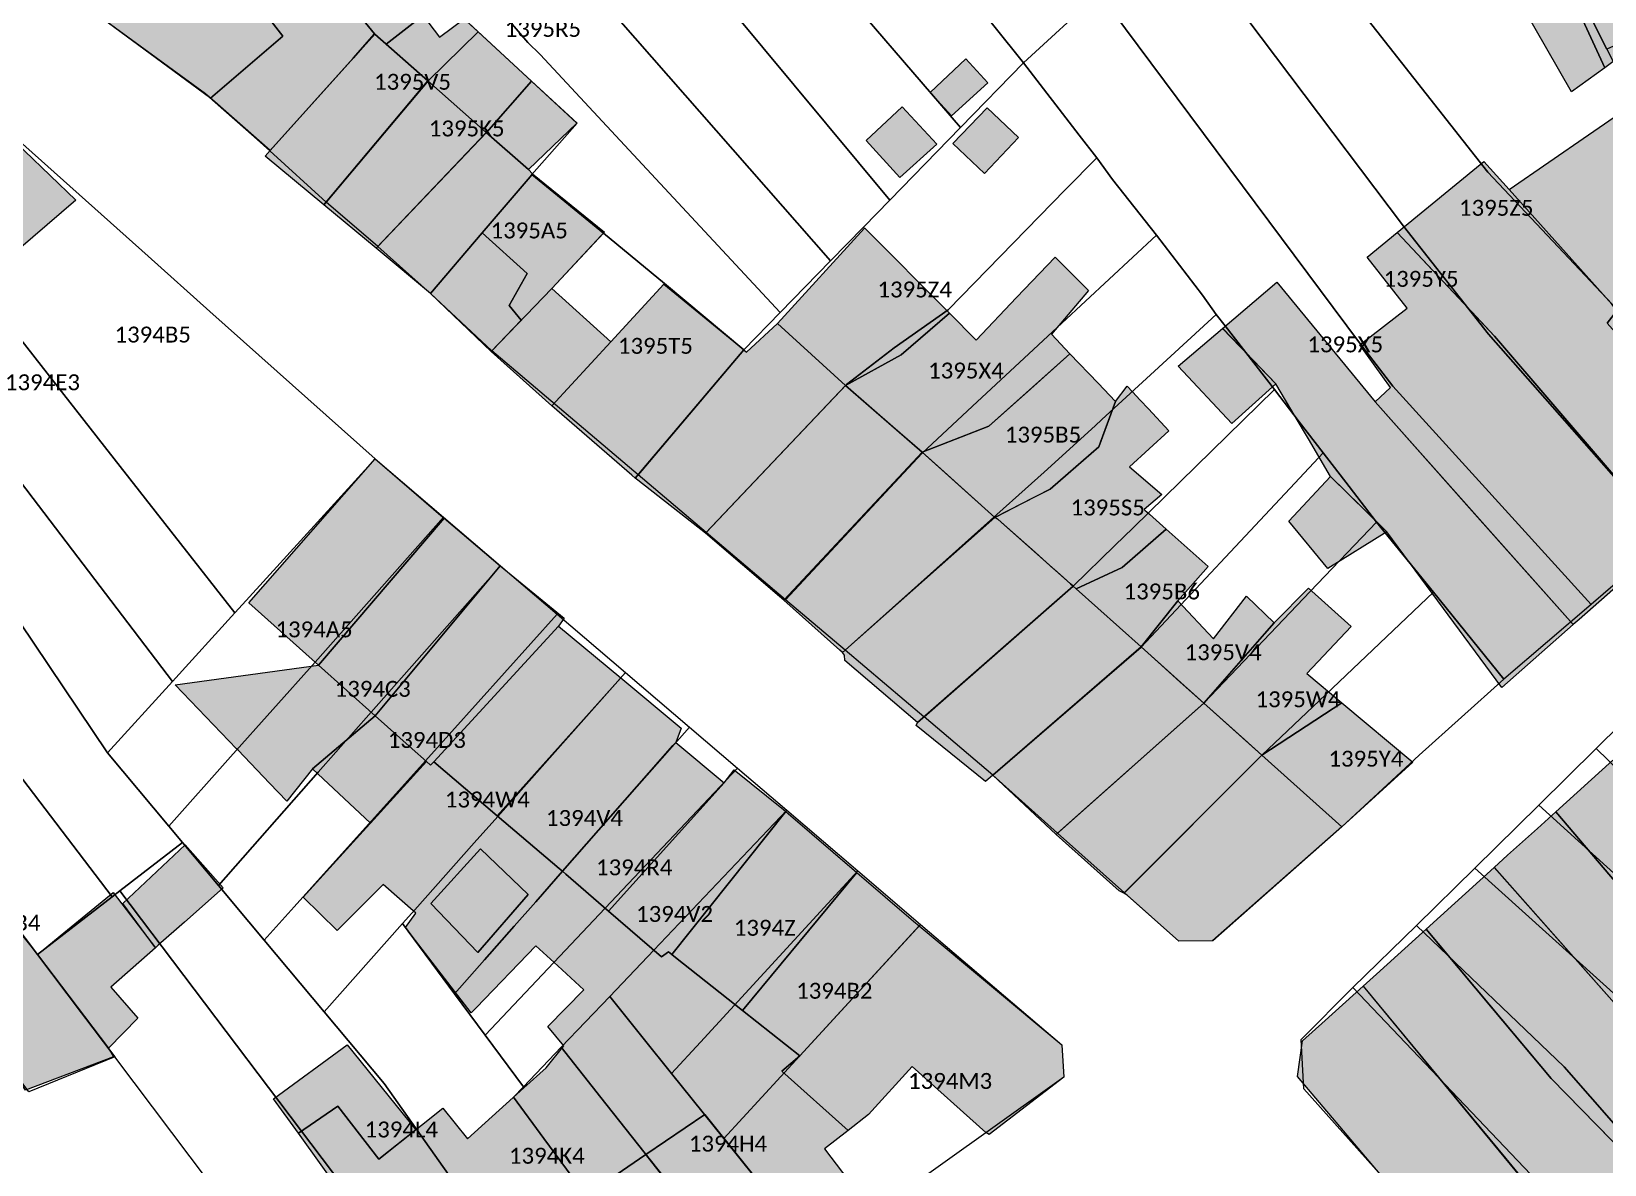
# Model space of a CAD drawing. Header units: metres. Extents: x 113120 to 240396, y 120329 to 242116.
# Drawn here: x 113510.6 to 113589.7, y 121780.3 to 121837.3 of the extents above; entities that cross this region are included whole.
import ezdxf

# ---------------------------------------------------------------- set-up
doc = ezdxf.new("R2010")
doc.units = ezdxf.units.M
doc.header["$LTSCALE"] = 3
for name, color, linetype, lineweight in [('Bpn_CaPa', 78, 'Continuous', 0), ('Bpn_ReBu', 4, 'Continuous', 0), ('Bpt_CaNu', 7, 'Continuous', 0), ('Hachure bâtiment', 11, 'Continuous', 0)]:
    doc.layers.add(name, color=color, linetype=linetype, lineweight=lineweight)
doc.styles.add('Legend', font='')
doc.styles.get('Legend').set_extended_font_data('Calibri')

msp = doc.modelspace()

# ---------------------------------------------------------------- hatches: boundary and pattern name
at = {"layer": 'Hachure bâtiment'}
h = msp.add_hatch(color=256, dxfattribs=at)
h.dxf.hatch_style = 1
h.paths.add_polyline_path([(113552.251, 121856.796), (113552.412, 121856.903), (113553.115, 121855.912), (113551.167, 121854.418), (113552.384, 121852.551), (113549.023, 121850.01), (113545.067, 121847.018), (113549.284, 121841.568), (113545.784, 121838.651), (113541.867, 121843.201), (113539.567, 121841.401), (113539.984, 121841.068), (113538.569, 121839.848), (113536.884, 121841.601), (113535.067, 121839.868), (113536.034, 121838.751), (113534.767, 121837.651), (113534.674, 121837.733), (113534.581, 121837.815), (113534.356, 121838.013), (113532.417, 121839.718), (113530.267, 121838.118), (113531.117, 121837.001), (113532.367, 121837.918), (113538.034, 121832.668), (113535.595, 121830.346), (113533.477, 121832.211), (113530.535, 121834.802), (113527.867, 121837.151), (113522.611, 121831.291), (113519.832, 121833.737), (113519.607, 121833.936), (113523.252, 121837.046), (113520.835, 121840.155), (113523.266, 121842.227), (113524.046, 121840.725), (113526.505, 121838.237), (113530.43, 121841.28), (113530.795, 121841.575), (113534.38, 121844.471), (113534.555, 121844.613), (113534.709, 121844.737), (113538.089, 121847.229), (113538.24, 121847.34), (113538.39, 121847.453), (113542.452, 121850.513), (113546.118, 121853.275), (113546.192, 121853.431), (113546.288, 121853.635), (113546.531, 121854.149), (113548.793, 121855.802), (113551.198, 121857.567), (113551.375, 121857.697), (113551.533, 121857.875)])
h = msp.add_hatch(color=256, dxfattribs=at)
h.dxf.hatch_style = 1
h.paths.add_polyline_path([(113523.266, 121842.227), (113520.835, 121840.155), (113523.252, 121837.046), (113519.607, 121833.936), (113519.542, 121833.993), (113519.478, 121834.049), (113519.353, 121834.141), (113513.599, 121838.35), (113513.835, 121840.992), (113520.487, 121845.726), (113520.624, 121845.831)])
h = msp.add_hatch(color=256, dxfattribs=at)
h.dxf.hatch_style = 1
h.paths.add_polyline_path([(113586.145, 121843.004), (113588.243, 121844.205), (113591.288, 121836.65), (113589.692, 121835.457), (113587.079, 121841.136)])
h = msp.add_hatch(color=256, dxfattribs=at)
h.dxf.hatch_style = 1
h.paths.add_polyline_path([(113587.079, 121841.136), (113589.692, 121835.457), (113588.019, 121834.246), (113584.958, 121839.604)])
h = msp.add_hatch(color=256, dxfattribs=at)
h.dxf.hatch_style = 1
h.paths.add_polyline_path([(113530.535, 121834.802), (113525.316, 121828.567), (113522.367, 121831.018), (113522.611, 121831.291), (113527.867, 121837.151)])
h = msp.add_hatch(color=256, dxfattribs=at)
h.dxf.hatch_style = 1
h.paths.add_polyline_path([(113558.684, 121834.701), (113556.867, 121833.034), (113555.784, 121834.218), (113557.584, 121835.901)])
h = msp.add_hatch(color=256, dxfattribs=at)
h.dxf.hatch_style = 1
h.paths.add_polyline_path([(113506.375, 121834.999), (113512.841, 121828.801), (113507.896, 121824.571), (113507.322, 121825.157), (113501.705, 121833.286), (113504.519, 121835.047)])
h = msp.add_hatch(color=256, dxfattribs=at)
h.dxf.hatch_style = 1
h.paths.add_polyline_path([(113533.477, 121832.211), (113527.937, 121826.387), (113525.316, 121828.567), (113530.535, 121834.802)])
h = msp.add_hatch(color=256, dxfattribs=at)
h.dxf.hatch_style = 1
h.paths.add_polyline_path([(113556.117, 121831.618), (113554.267, 121829.934), (113552.567, 121831.801), (113554.384, 121833.501)])
h = msp.add_hatch(color=256, dxfattribs=at)
h.dxf.hatch_style = 1
h.paths.add_polyline_path([(113560.234, 121831.951), (113558.517, 121830.151), (113556.934, 121831.651), (113558.65, 121833.451)])
h = msp.add_hatch(color=256, dxfattribs=at)
h.dxf.hatch_style = 1
h.paths.add_polyline_path([(113594.147, 121827.936), (113599.353, 121824.145), (113601.374, 121822.233), (113599.56, 121819.431), (113597.853, 121816.794), (113596.699, 121815.011), (113590.052, 121823.576), (113584.883, 121829.333), (113588.883, 121832.091), (113590.704, 121833.346), (113591.559, 121832.182), (113593.12, 121829.628)])
h = msp.add_hatch(color=256, dxfattribs=at)
h.dxf.hatch_style = 1
h.paths.add_polyline_path([(113535.595, 121830.346), (113535.795, 121830.125), (113535.674, 121829.984), (113533.269, 121827.166), (113530.667, 121824.118), (113527.937, 121826.387), (113533.477, 121832.211)])
h = msp.add_hatch(color=256, dxfattribs=at)
h.dxf.hatch_style = 1
h.paths.add_polyline_path([(113539.417, 121827.201), (113539.248, 121827.02), (113536.767, 121824.368), (113539.735, 121821.683), (113536.772, 121818.46), (113533.717, 121821.201), (113535.234, 121822.768), (113534.617, 121823.501), (113535.534, 121825.118), (113533.269, 121827.166), (113535.674, 121829.984), (113535.795, 121830.125)])
h = msp.add_hatch(color=256, dxfattribs=at)
h.dxf.hatch_style = 1
h.paths.add_polyline_path([(113583.62, 121830.74), (113584.883, 121829.333), (113590.052, 121823.576), (113596.699, 121815.011), (113592.954, 121811.721), (113584.145, 121821.974), (113579.254, 121827.172)])
h = msp.add_hatch(color=256, dxfattribs=at)
h.dxf.hatch_style = 1
h.paths.add_polyline_path([(113533.717, 121821.201), (113530.667, 121824.118), (113533.269, 121827.166), (113535.534, 121825.118), (113534.617, 121823.501), (113535.234, 121822.768)])
h = msp.add_hatch(color=256, dxfattribs=at)
h.dxf.hatch_style = 1
h.paths.add_polyline_path([(113556.751, 121823.125), (113554.324, 121821.031), (113551.529, 121819.48), (113548.118, 121822.601), (113552.483, 121827.394), (113552.493, 121827.406)])
h = msp.add_hatch(color=256, dxfattribs=at)
h.dxf.hatch_style = 1
h.paths.add_polyline_path([(113578.924, 121819.384), (113577.392, 121821.54), (113579.76, 121823.368), (113577.749, 121825.942), (113579.254, 121827.172), (113581.541, 121824.742), (113583.006, 121823.185), (113584.145, 121821.974), (113592.954, 121811.721), (113591.372, 121810.331), (113590.528, 121809.589), (113588.412, 121807.729), (113588.115, 121807.469), (113584.521, 121811.504), (113582.762, 121813.479), (113578.147, 121818.661)])
h = msp.add_hatch(color=256, dxfattribs=at)
h.dxf.hatch_style = 1
h.paths.add_polyline_path([(113558.094, 121821.774), (113560.131, 121823.904), (113562.077, 121825.939), (113563.737, 121824.256), (113561.879, 121822.065), (113562.813, 121821.082), (113560.675, 121819.178), (113558.731, 121817.447), (113557.582, 121816.997), (113555.381, 121816.136), (113553.918, 121817.406), (113552.86, 121818.325), (113551.529, 121819.48), (113554.324, 121821.031), (113556.751, 121823.125)])
h = msp.add_hatch(color=256, dxfattribs=at)
h.dxf.hatch_style = 1
h.paths.add_polyline_path([(113546.281, 121821.397), (113546.421, 121821.281), (113540.963, 121814.838), (113540.793, 121814.985), (113536.772, 121818.46), (113539.735, 121821.683), (113542.402, 121824.583)])
h = msp.add_hatch(color=256, dxfattribs=at)
h.dxf.hatch_style = 1
h.paths.add_polyline_path([(113574.801, 121816.805), (113574.136, 121817.929), (113573.165, 121819.57), (113570.481, 121822.36), (113573.212, 121824.678), (113578.147, 121818.661), (113588.115, 121807.469), (113584.517, 121804.308), (113581.297, 121808.666), (113578.737, 121812.131), (113577.431, 121813.422), (113575.916, 121814.92)])
h = msp.add_hatch(color=256, dxfattribs=at)
h.dxf.hatch_style = 1
h.paths.add_polyline_path([(113551.529, 121819.48), (113544.488, 121812.071), (113541.092, 121814.737), (113540.963, 121814.838), (113546.421, 121821.281), (113546.556, 121821.169), (113548.117, 121822.601)])
h = msp.add_hatch(color=256, dxfattribs=at)
h.dxf.hatch_style = 1
h.paths.add_polyline_path([(113570.523, 121822.317), (113573.165, 121819.57), (113570.945, 121817.572), (113568.248, 121820.463), (113570.481, 121822.36)])
h = msp.add_hatch(color=256, dxfattribs=at)
h.dxf.hatch_style = 1
h.paths.add_polyline_path([(113558.731, 121817.447), (113562.813, 121821.082), (113564.225, 121819.598), (113565.097, 121818.68), (113564.261, 121816.398), (113561.815, 121814.279), (113559.029, 121812.861), (113556.316, 121815.297), (113555.381, 121816.136)])
h = msp.add_hatch(color=256, dxfattribs=at)
h.dxf.hatch_style = 1
h.paths.add_polyline_path([(113555.381, 121816.136), (113548.427, 121808.702), (113548.215, 121808.884), (113544.488, 121812.071), (113551.529, 121819.48)])
h = msp.add_hatch(color=256, dxfattribs=at)
h.dxf.hatch_style = 1
h.paths.add_polyline_path([(113565.96, 121819.168), (113566.345, 121818.755), (113566.753, 121818.318), (113567.789, 121817.207), (113565.8, 121815.405), (113567.429, 121814.011), (113566.54, 121813.258), (113566.55, 121813.249), (113566.572, 121813.23), (113566.815, 121813.013), (113567.648, 121812.272), (113565.435, 121810.342), (113563.119, 121809.276), (113562.979, 121809.401), (113562.839, 121809.526), (113562.495, 121809.832), (113562.013, 121810.259), (113562.011, 121810.262), (113561.057, 121811.108), (113559.356, 121812.618), (113559.191, 121812.765), (113559.029, 121812.861), (113559.063, 121812.878), (113560.921, 121813.823), (113561.815, 121814.279), (113563.629, 121815.85), (113564.261, 121816.398), (113564.351, 121816.644), (113565.097, 121818.68), (113565.697, 121819.45)])
h = msp.add_hatch(color=256, dxfattribs=at)
h.dxf.hatch_style = 1
h.paths.add_polyline_path([(113531.196, 121812.96), (113531.351, 121812.827), (113525.048, 121805.426), (113521.534, 121808.568), (113527.884, 121815.801)])
h = msp.add_hatch(color=256, dxfattribs=at)
h.dxf.hatch_style = 1
h.paths.add_polyline_path([(113559.029, 121812.861), (113551.384, 121806.061), (113551.244, 121806.186), (113548.427, 121808.702), (113555.381, 121816.136)])
h = msp.add_hatch(color=256, dxfattribs=at)
h.dxf.hatch_style = 1
h.paths.add_polyline_path([(113575.916, 121814.92), (113578.737, 121812.131), (113575.773, 121810.295), (113573.815, 121812.674)], flags=17)
h = msp.add_hatch(color=256, dxfattribs=at)
h.dxf.hatch_style = 1
h.paths.add_polyline_path([(113531.482, 121812.716), (113534.179, 121810.426), (113527.894, 121802.881), (113525.048, 121805.426), (113531.351, 121812.827)])
h = msp.add_hatch(color=256, dxfattribs=at)
h.dxf.hatch_style = 1
h.paths.add_polyline_path([(113559.191, 121812.765), (113559.356, 121812.618), (113562.839, 121809.526), (113562.979, 121809.401), (113555.149, 121802.553), (113551.495, 121805.668), (113551.481, 121805.927), (113551.384, 121806.061), (113559.029, 121812.861)])
h = msp.add_hatch(color=256, dxfattribs=at)
h.dxf.hatch_style = 1
h.paths.add_polyline_path([(113569.757, 121810.393), (113568.233, 121808.669), (113566.391, 121806.345), (113563.119, 121809.276), (113565.435, 121810.342), (113567.648, 121812.272)])
h = msp.add_hatch(color=256, dxfattribs=at)
h.dxf.hatch_style = 1
h.paths.add_polyline_path([(113537.393, 121807.8), (113537.107, 121807.397), (113530.834, 121800.568), (113530.667, 121800.401), (113530.465, 121800.582), (113529.751, 121801.22), (113527.894, 121802.881), (113534.179, 121810.426)])
h = msp.add_hatch(color=256, dxfattribs=at)
h.dxf.hatch_style = 1
h.paths.add_polyline_path([(113563.119, 121809.276), (113566.391, 121806.345), (113558.93, 121799.909), (113558.562, 121799.578), (113555.081, 121802.394), (113555.149, 121802.553), (113562.979, 121809.401)])
h = msp.add_hatch(color=256, dxfattribs=at)
h.dxf.hatch_style = 1
h.paths.add_polyline_path([(113568.361, 121804.581), (113567.418, 121805.426), (113566.391, 121806.345), (113568.233, 121808.669), (113570.036, 121806.762), (113571.681, 121808.906), (113573.086, 121807.559), (113571.251, 121805.476), (113569.535, 121803.53)])
h = msp.add_hatch(color=256, dxfattribs=at)
h.dxf.hatch_style = 1
h.paths.add_polyline_path([(113574.798, 121809.307), (113576.949, 121807.383), (113574.717, 121805.017), (113574.713, 121805.013), (113576.482, 121803.538), (113572.457, 121800.914), (113571.584, 121801.696), (113569.535, 121803.53), (113572.482, 121806.874), (113573.086, 121807.559)])
h = msp.add_hatch(color=256, dxfattribs=at)
h.dxf.hatch_style = 1
h.paths.add_polyline_path([(113540.236, 121804.789), (113534.023, 121797.86), (113530.834, 121800.568), (113537.107, 121807.397)])
h = msp.add_hatch(color=256, dxfattribs=at)
h.dxf.hatch_style = 1
h.paths.add_polyline_path([(113569.535, 121803.53), (113562.112, 121796.921), (113558.93, 121799.909), (113566.391, 121806.345)])
h = msp.add_hatch(color=256, dxfattribs=at)
h.dxf.hatch_style = 1
h.paths.add_polyline_path([(113517.835, 121804.446), (113525.048, 121805.426), (113527.894, 121802.881), (113524.74, 121800.218), (113523.453, 121798.604), (113522.586, 121799.506), (113521.003, 121801.152), (113520.926, 121801.232)])
h = msp.add_hatch(color=256, dxfattribs=at)
h.dxf.hatch_style = 1
h.paths.add_polyline_path([(113543.27, 121802.26), (113543.002, 121801.549), (113542.857, 121801.386), (113537.303, 121795.072), (113537.134, 121795.218), (113534.023, 121797.86), (113540.236, 121804.789)])
h.paths.add_polyline_path([(113535.584, 121793.901), (113533.05, 121790.984), (113530.684, 121793.451), (113533.184, 121796.201)], flags=0)
h.paths.add_polyline_path([(113530.684, 121793.451), (113533.05, 121790.984), (113535.584, 121793.901), (113533.184, 121796.201)], flags=16)
h = msp.add_hatch(color=256, dxfattribs=at)
h.dxf.hatch_style = 1
h.paths.add_polyline_path([(113572.457, 121800.914), (113565.52, 121793.964), (113565.286, 121794.087), (113562.112, 121796.921), (113569.535, 121803.53)])
h = msp.add_hatch(color=256, dxfattribs=at)
h.dxf.hatch_style = 1
h.paths.add_polyline_path([(113576.482, 121803.537), (113580.05, 121800.561), (113576.479, 121797.312), (113572.457, 121800.914)])
h = msp.add_hatch(color=256, dxfattribs=at)
h.dxf.hatch_style = 1
h.paths.add_polyline_path([(113527.658, 121797.495), (113524.74, 121800.218), (113527.894, 121802.881), (113529.751, 121801.22), (113530.465, 121800.582)])
h = msp.add_hatch(color=256, dxfattribs=at)
h.dxf.hatch_style = 1
h.paths.add_polyline_path([(113545.434, 121799.523), (113539.614, 121793.075), (113537.474, 121794.925), (113537.303, 121795.072), (113542.857, 121801.386), (113543.002, 121801.549)])
h = msp.add_hatch(color=256, dxfattribs=at)
h.dxf.hatch_style = 1
h.paths.add_polyline_path([(113576.479, 121797.312), (113569.986, 121791.573), (113568.288, 121791.553), (113565.684, 121793.878), (113565.52, 121793.964), (113572.457, 121800.914)])
h = msp.add_hatch(color=256, dxfattribs=at)
h.dxf.hatch_style = 1
h.paths.add_polyline_path([(113535.584, 121793.901), (113533.05, 121790.984), (113530.684, 121793.451), (113533.184, 121796.201)], flags=0)
h.paths.add_polyline_path([(113530.684, 121793.451), (113533.05, 121790.984), (113535.584, 121793.901), (113533.184, 121796.201)], flags=16)
h.paths.add_polyline_path([(113530.667, 121800.401), (113530.834, 121800.568), (113534.023, 121797.86), (113537.134, 121795.218), (113537.303, 121795.072), (113537.474, 121794.925), (113539.614, 121793.075), (113542.284, 121790.768), (113542.634, 121791.018), (113542.806, 121790.882), (113542.983, 121790.742), (113546.348, 121788.082), (113549.234, 121785.801), (113548.334, 121785.018), (113551.666, 121782.05), (113550.467, 121781.118), (113552.867, 121777.967), (113550.071, 121775.852), (113544.453, 121782.845), (113541.502, 121780.835), (113538.504, 121778.794), (113537.831, 121779.761), (113534.063, 121777.074), (113533.91, 121776.965), (113533.776, 121776.867), (113530.412, 121774.247), (113530.272, 121774.149), (113530.086, 121774.021), (113526.11, 121771.282), (113521.567, 121777.001), (113523.567, 121778.368), (113525.817, 121775.568), (113527.617, 121776.901), (113524.034, 121781.918), (113526.017, 121783.268), (113528.067, 121780.601), (113531.284, 121783.168), (113532.534, 121781.618), (113535.365, 121784.186), (113536.484, 121785.201), (113537.367, 121786.301), (113536.567, 121787.268), (113538.384, 121789.118), (113537.066, 121790.317), (113535.967, 121791.318), (113532.963, 121788.205), (113532.717, 121787.951), (113529.417, 121792.251), (113529.934, 121792.968), (113528.284, 121794.401), (113525.984, 121792.101), (113524.267, 121793.768), (113530.465, 121800.582)])
h = msp.add_hatch(color=256, dxfattribs=at)
h.dxf.hatch_style = 1
h.paths.add_polyline_path([(113548.414, 121798.178), (113548.536, 121798.075), (113542.806, 121790.882), (113542.634, 121791.018), (113542.284, 121790.768), (113539.614, 121793.075), (113545.434, 121799.523), (113545.938, 121800.171)], flags=17)
h = msp.add_hatch(color=256, dxfattribs=at)
h.dxf.hatch_style = 1
h.paths.add_polyline_path([(113587.234, 121798.066), (113590.093, 121800.654), (113595.708, 121794.182), (113604.66, 121785.917), (113601.506, 121783.556), (113597.778, 121787.519), (113597.032, 121788.104), (113593.056, 121791.225)])
h = msp.add_hatch(color=256, dxfattribs=at)
h.dxf.hatch_style = 1
h.paths.add_polyline_path([(113548.65, 121797.977), (113552.093, 121795.018), (113546.348, 121788.082), (113542.983, 121790.742), (113542.806, 121790.882), (113548.536, 121798.075)], flags=17)
h = msp.add_hatch(color=256, dxfattribs=at)
h.dxf.hatch_style = 1
h.paths.add_polyline_path([(113586.309, 121797.228), (113587.234, 121798.066), (113593.056, 121791.225), (113597.778, 121787.519), (113596.465, 121786.149), (113599.716, 121782.603), (113597.767, 121780.735), (113596.281, 121781.542), (113594.252, 121783.84), (113590.432, 121788.167), (113584.142, 121795.266), (113584.814, 121795.874)])
h = msp.add_hatch(color=256, dxfattribs=at)
h.dxf.hatch_style = 1
h.paths.add_polyline_path([(113516.981, 121791.353), (113516.841, 121791.23), (113515.199, 121793.452), (113518.334, 121796.408), (113520.252, 121794.234), (113518.307, 121792.522)])
h = msp.add_hatch(color=256, dxfattribs=at)
h.dxf.hatch_style = 1
h.paths.add_polyline_path([(113593.9, 121777.607), (113586.999, 121784.66), (113584.059, 121788.179), (113580.723, 121792.17), (113584.142, 121795.266), (113584.148, 121795.259), (113590.432, 121788.167), (113596.281, 121781.542), (113597.767, 121780.735), (113597.317, 121780.371)])
h = msp.add_hatch(color=256, dxfattribs=at)
h.dxf.hatch_style = 1
h.paths.add_polyline_path([(113554.945, 121792.568), (113555.237, 121792.325), (113549.234, 121785.801), (113546.348, 121788.082), (113552.093, 121795.018)])
h = msp.add_hatch(color=256, dxfattribs=at)
h.dxf.hatch_style = 1
h.paths.add_polyline_path([(113514.595, 121789.252), (113515.956, 121787.683), (113514.481, 121786.182), (113513.133, 121787.966), (113510.922, 121790.892), (113512.236, 121791.971), (113514.722, 121794.014), (113516.841, 121791.23)])
h = msp.add_hatch(color=256, dxfattribs=at)
h.dxf.hatch_style = 1
h.paths.add_polyline_path([(113510.922, 121790.892), (113514.481, 121786.182), (113514.743, 121785.746), (113510.32, 121784.063), (113505.688, 121790.794), (113509.623, 121792.504)])
h = msp.add_hatch(color=256, dxfattribs=at)
h.dxf.hatch_style = 1
h.paths.add_polyline_path([(113562.405, 121786.346), (113562.498, 121784.728), (113558.744, 121781.841), (113558.586, 121781.936), (113554.884, 121785.268), (113552.693, 121782.849), (113551.666, 121782.05), (113548.334, 121785.018), (113549.234, 121785.801), (113555.237, 121792.325)])
h = msp.add_hatch(color=256, dxfattribs=at)
h.dxf.hatch_style = 1
h.paths.add_polyline_path([(113578.225, 121789.908), (113580.723, 121792.17), (113586.999, 121784.66), (113592.28, 121779.263), (113593.9, 121777.607), (113594.979, 121776.63), (113591.922, 121774.06), (113589.143, 121777.275), (113587.955, 121776.523), (113586.455, 121778.53), (113577.565, 121789.299), (113577.559, 121789.305)])
h = msp.add_hatch(color=256, dxfattribs=at)
h.dxf.hatch_style = 1
h.paths.add_polyline_path([(113575.648, 121787.574), (113577.559, 121789.305), (113584.72, 121780.632), (113586.455, 121778.53), (113587.955, 121776.523), (113585.677, 121775.08), (113582.395, 121779.169), (113580.168, 121777.768), (113574.25, 121784.76), (113574.509, 121786.543)])
h = msp.add_hatch(color=256, dxfattribs=at)
h.dxf.hatch_style = 1
h.paths.add_polyline_path([(113522.772, 121783.633), (113526.478, 121786.35), (113529.926, 121782.084), (113528.067, 121780.601), (113526.017, 121783.268), (113524.034, 121781.918)], flags=17)
h = msp.add_hatch(color=256, dxfattribs=at)
h.dxf.hatch_style = 1
h.paths.add_polyline_path([(113550.071, 121775.852), (113550.272, 121775.602), (113550.281, 121775.447), (113547.525, 121773.615), (113547.284, 121773.454), (113541.502, 121780.835), (113544.453, 121782.845)], flags=17)
h = msp.add_hatch(color=256, dxfattribs=at)
h.dxf.hatch_style = 1
h.paths.add_polyline_path([(113547.284, 121773.454), (113544.093, 121771.537), (113544.115, 121771.152), (113538.504, 121778.794), (113541.502, 121780.835)])

# ---------------------------------------------------------------- linework, layer by layer
at = {"layer": 'Bpn_CaPa'}
for points in [[(113603.754, 121831.378), (113601.95, 121828.275), (113595.797, 121833.433), (113591.135, 121837), (113589.805, 121836.387), (113586.285, 121843.4), (113579.218, 121858.283), (113578.351, 121860.183), (113582.758, 121864.529), (113585.485, 121867.217), (113588.385, 121869.017), (113593.309, 121862.034), (113598.239, 121854.531), (113599.27, 121852.951), (113600.109, 121851.667), (113596.711, 121845.338), (113600.375, 121839.496), (113600.167, 121839.167), (113598.985, 121837.317), (113599.968, 121835.067), (113603.754, 121831.378)], [(113560.485, 121835.7), (113549.018, 121850.017), (113547.854, 121851.467), (113546.192, 121853.43), (113540.268, 121860.815), (113545.639, 121864.974), (113552.293, 121856.817), (113553.068, 121855.867), (113565.735, 121840.5), (113564.283, 121839.211), (113560.485, 121835.7)], [(113540.268, 121860.815), (113546.192, 121853.43), (113547.854, 121851.467), (113549.018, 121850.017), (113560.485, 121835.7), (113557.314, 121832.449), (113547.733, 121843.598), (113544.059, 121848.409), (113542.453, 121850.512), (113536.84, 121858.014), (113540.268, 121860.815)], [(113532.753, 121854.674), (113536.84, 121858.014), (113542.453, 121850.512), (113544.059, 121848.409), (113547.733, 121843.598), (113557.314, 121832.449), (113553.761, 121828.806), (113541, 121844.172), (113540.426, 121844.864), (113538.24, 121847.339), (113532.753, 121854.674)], [(113568.798, 121849.657), (113572.535, 121852.75), (113579.218, 121858.283), (113586.285, 121843.4), (113589.805, 121836.387), (113591.656, 121832.695), (113593.128, 121829.768), (113593.998, 121828.037), (113599.148, 121824.248), (113601.063, 121822.341), (113596.585, 121815), (113589.814, 121822.616), (113590.335, 121823.288), (113583.82, 121830.204), (113571.608, 121845.739), (113568.798, 121849.657)], [(113550.778, 121825.748), (113536.885, 121841.6), (113528.904, 121851.89), (113532.753, 121854.674), (113538.24, 121847.339), (113540.426, 121844.864), (113541, 121844.172), (113553.761, 121828.806), (113552.439, 121827.45), (113550.778, 121825.748)], [(113548.254, 121823.159), (113536.183, 121836.116), (113535.571, 121836.724), (113534.768, 121837.65), (113532.418, 121839.717), (113530.664, 121841.468), (113525.128, 121849.159), (113528.904, 121851.89), (113536.885, 121841.6), (113550.778, 121825.748), (113548.254, 121823.159)], [(113533.065, 121837.266), (113531.314, 121838.896), (113528.436, 121836.65), (113527.861, 121837.156), (113526.945, 121838.264), (113525.914, 121839.473), (113520.546, 121845.845), (113525.128, 121849.159), (113530.664, 121841.468), (113532.418, 121839.717), (113534.768, 121837.65), (113535.571, 121836.724), (113536.183, 121836.116), (113548.254, 121823.159), (113546.422, 121821.28), (113542.435, 121824.617), (113539.366, 121827.141), (113535.772, 121830.097), (113538.035, 121832.667), (113535.743, 121834.79), (113533.065, 121837.266)], [(113522.601, 121831.277), (113521.799, 121831.989), (113520.284, 121833.333), (113519.567, 121833.97), (113513.6, 121838.349), (113513.836, 121840.991), (113520.546, 121845.845), (113525.914, 121839.473), (113526.945, 121838.264), (113527.861, 121837.156), (113526.778, 121835.934), (113522.601, 121831.277)], [(113568.578, 121843.071), (113571.608, 121845.739), (113583.82, 121830.204), (113590.335, 121823.288), (113589.814, 121822.616), (113596.585, 121815), (113592.876, 121811.808), (113583.86, 121822.073), (113579.585, 121827.5), (113568.151, 121842.65), (113568.578, 121843.071)], [(113568.151, 121842.65), (113579.585, 121827.5), (113583.86, 121822.073), (113592.876, 121811.808), (113589.011, 121808.486), (113579.035, 121819.45), (113577.364, 121821.638), (113564.283, 121839.211), (113565.735, 121840.5), (113568.151, 121842.65)], [(113533.065, 121837.266), (113530.545, 121834.793), (113525.425, 121828.697), (113522.601, 121831.277), (113526.778, 121835.934), (113527.861, 121837.156), (113528.436, 121836.65), (113531.314, 121838.896), (113533.065, 121837.266)], [(113578.226, 121812.623), (113576.852, 121814.406), (113575.542, 121816.107), (113574.341, 121817.665), (113573.093, 121819.285), (113570.621, 121822.495), (113570.156, 121823.06), (113569.473, 121824.033), (113567.157, 121827.039), (113564.948, 121829.835), (113564.161, 121830.939), (113563.272, 121832.075), (113560.485, 121835.7), (113564.283, 121839.211), (113577.364, 121821.638), (113579.035, 121819.45), (113589.011, 121808.486), (113584.628, 121804.726), (113581.079, 121809.093), (113578.226, 121812.623)], [(113528.017, 121826.47), (113525.425, 121828.697), (113530.545, 121834.793), (113533.065, 121837.266), (113535.743, 121834.79), (113533.478, 121832.21), (113528.017, 121826.47)], [(113557.314, 121832.449), (113560.485, 121835.7), (113563.272, 121832.075), (113564.161, 121830.939), (113562.591, 121829.337), (113556.685, 121823.283), (113553.985, 121821.374), (113551.575, 121819.53), (113544.525, 121812.108), (113541.105, 121815.004), (113546.422, 121821.28), (113548.254, 121823.159), (113550.778, 121825.748), (113552.439, 121827.45), (113553.761, 121828.806), (113557.314, 121832.449)], [(113527.885, 121815.8), (113521.404, 121808.684), (113520.843, 121808.069), (113518.111, 121811.551), (113514.292, 121816.419), (113507.897, 121824.57), (113501.691, 121833.306), (113504.52, 121835.046), (113506.376, 121834.998), (113516.477, 121825.982), (113519.586, 121823.208), (113527.885, 121815.8)], [(113528.017, 121826.47), (113533.478, 121832.21), (113535.743, 121834.79), (113538.035, 121832.667), (113535.772, 121830.097), (113539.366, 121827.141), (113536.768, 121824.367), (113533.75, 121821.234), (113530.668, 121824.117), (113528.017, 121826.47)], [(113497.719, 121830.862), (113501.691, 121833.306), (113507.897, 121824.57), (113514.292, 121816.419), (113518.111, 121811.551), (113520.843, 121808.069), (113517.701, 121804.619), (113510.705, 121813.807), (113503.893, 121822.753), (113497.719, 121830.862)], [(113497.719, 121830.862), (113503.893, 121822.753), (113510.705, 121813.807), (113517.701, 121804.619), (113514.435, 121801.033), (113508.518, 121809.8), (113504.948, 121814.294), (113502.397, 121817.542), (113502.074, 121817.913), (113500.12, 121820.374), (113493.737, 121828.412), (113497.719, 121830.862)], [(113548.522, 121808.723), (113544.525, 121812.108), (113551.575, 121819.53), (113553.985, 121821.374), (113556.685, 121823.283), (113562.591, 121829.337), (113564.161, 121830.939), (113564.948, 121829.835), (113567.157, 121827.039), (113562.408, 121822.629), (113557.914, 121818.455), (113555.383, 121816.095), (113548.522, 121808.723)], [(113517.526, 121797.334), (113518.2, 121796.527), (113515.048, 121794.086), (113514.664, 121793.788), (113507.055, 121803.753), (113501.258, 121811.345), (113498.495, 121814.964), (113496.3, 121817.839), (113489.988, 121826.105), (113493.737, 121828.412), (113500.12, 121820.374), (113502.074, 121817.913), (113502.397, 121817.542), (113504.948, 121814.294), (113508.518, 121809.8), (113514.435, 121801.033), (113517.526, 121797.334)], [(113533.75, 121821.234), (113536.768, 121824.367), (113539.366, 121827.141), (113542.435, 121824.617), (113546.422, 121821.28), (113541.105, 121815.004), (113533.75, 121821.234)], [(113551.522, 121806.182), (113548.522, 121808.723), (113555.383, 121816.095), (113557.914, 121818.455), (113562.408, 121822.629), (113567.157, 121827.039), (113569.473, 121824.033), (113570.156, 121823.06), (113568.898, 121821.903), (113564.421, 121817.782), (113564.077, 121817.465), (113561.519, 121815.134), (113551.522, 121806.182)], [(113489.988, 121826.105), (113496.3, 121817.839), (113498.495, 121814.964), (113501.258, 121811.345), (113507.055, 121803.753), (113514.664, 121793.788), (113510.92, 121790.889), (113509.683, 121792.529), (113503.306, 121800.981), (113498.284, 121807.639), (113492.518, 121815.282), (113486.14, 121823.737), (113489.988, 121826.105)], [(113551.522, 121806.182), (113561.519, 121815.134), (113564.077, 121817.465), (113564.421, 121817.782), (113568.898, 121821.903), (113570.156, 121823.06), (113570.621, 121822.495), (113573.093, 121819.285), (113565.984, 121812.335), (113565.07, 121811.442), (113562.98, 121809.4), (113555.477, 121802.839), (113555.474, 121802.836), (113551.522, 121806.182)], [(113555.477, 121802.839), (113562.98, 121809.4), (113565.07, 121811.442), (113565.984, 121812.335), (113573.093, 121819.285), (113574.341, 121817.665), (113575.542, 121816.107), (113574.111, 121814.584), (113566.392, 121806.344), (113558.931, 121799.908), (113555.477, 121802.839)], [(113517.526, 121797.334), (113514.435, 121801.033), (113517.701, 121804.619), (113520.843, 121808.069), (113521.404, 121808.684), (113527.885, 121815.8), (113531.318, 121812.87), (113524.879, 121805.577), (113520.618, 121800.817), (113517.526, 121797.334)], [(113578.226, 121812.623), (113574.893, 121809.13), (113569.543, 121803.522), (113562.195, 121796.993), (113558.931, 121799.908), (113566.392, 121806.344), (113574.111, 121814.584), (113575.542, 121816.107), (113576.852, 121814.406), (113578.226, 121812.623)], [(113534.182, 121810.427), (113527.688, 121803.065), (113525.03, 121800.051), (113520.011, 121794.36), (113518.2, 121796.527), (113517.526, 121797.334), (113520.618, 121800.817), (113524.879, 121805.577), (113531.318, 121812.87), (113534.182, 121810.427)], [(113578.226, 121812.623), (113581.079, 121809.093), (113575.67, 121803.961), (113572.457, 121800.913), (113565.553, 121793.995), (113562.195, 121796.993), (113569.543, 121803.522), (113574.893, 121809.13), (113578.226, 121812.623)], [(113534.182, 121810.427), (113537.034, 121807.994), (113530.419, 121800.622), (113525.587, 121795.255), (113523.811, 121793.286), (113522.308, 121791.612), (113521.536, 121792.535), (113520.011, 121794.36), (113525.03, 121800.051), (113527.688, 121803.065), (113534.182, 121810.427)], [(113581.079, 121809.093), (113584.628, 121804.726), (113580.368, 121800.9), (113576.478, 121797.311), (113569.987, 121791.572), (113568.289, 121791.552), (113565.553, 121793.995), (113572.457, 121800.913), (113575.67, 121803.961), (113581.079, 121809.093)], [(113522.308, 121791.612), (113523.811, 121793.286), (113525.587, 121795.255), (113530.419, 121800.622), (113537.034, 121807.994), (113540.477, 121805.056), (113534.057, 121797.831), (113532.873, 121796.499), (113529.878, 121793.129), (113529.269, 121792.444), (113525.323, 121788.004), (113522.308, 121791.612)], [(113543.681, 121802.322), (113537.304, 121795.071), (113535.958, 121793.542), (113534.876, 121792.311), (113533.393, 121790.626), (113531.882, 121788.908), (113529.269, 121792.444), (113529.878, 121793.129), (113532.873, 121796.499), (113534.057, 121797.831), (113540.477, 121805.056), (113543.681, 121802.322)], [(113613.237, 121776.287), (113603.871, 121786.494), (113601.315, 121789.181), (113597.03, 121793.687), (113589.27, 121801.243), (113591.763, 121803.699), (113599.544, 121796.122), (113603.813, 121791.421), (113604.397, 121790.779), (113615.698, 121778.335), (113613.237, 121776.287)], [(113533.419, 121786.829), (113531.882, 121788.908), (113533.393, 121790.626), (113534.876, 121792.311), (113535.958, 121793.542), (113537.304, 121795.071), (113543.681, 121802.322), (113546.099, 121800.259), (113539.45, 121793.216), (113536.876, 121790.49), (113533.419, 121786.829)], [(113499.651, 121798.582), (113503.306, 121800.981), (113509.683, 121792.529), (113510.92, 121790.889), (113514.803, 121785.741), (113510.48, 121783.989), (113505.533, 121790.656), (113499.651, 121798.582)], [(113613.237, 121776.287), (113610.111, 121773.683), (113609.879, 121773.49), (113600.962, 121783.791), (113597.425, 121787.696), (113593.934, 121791.55), (113586.378, 121798.392), (113589.27, 121801.243), (113597.03, 121793.687), (113601.315, 121789.181), (113603.871, 121786.494), (113613.237, 121776.287)], [(113533.419, 121786.829), (113536.876, 121790.49), (113539.45, 121793.216), (113546.099, 121800.259), (113548.586, 121798.137), (113541.89, 121791.108), (113539.679, 121788.787), (113537.239, 121786.226), (113535.339, 121784.231), (113533.419, 121786.829)], [(113583.164, 121795.226), (113586.378, 121798.392), (113593.934, 121791.55), (113597.425, 121787.696), (113600.962, 121783.791), (113609.879, 121773.49), (113606.524, 121770.696), (113599.098, 121779.014), (113595.779, 121782.732), (113590.631, 121788.5), (113583.164, 121795.226)], [(113542.791, 121784.914), (113542.118, 121785.752), (113542.037, 121785.853), (113539.679, 121788.787), (113541.89, 121791.108), (113548.586, 121798.137), (113552.155, 121795.091), (113544.239, 121786.488), (113542.791, 121784.914)], [(113520.011, 121794.36), (113521.536, 121792.535), (113522.308, 121791.612), (113525.323, 121788.004), (113528.335, 121784.4), (113531.569, 121779.826), (113532.328, 121778.754), (113539.674, 121768.365), (113536.294, 121765.995), (113527.872, 121777.131), (113515.048, 121794.086), (113518.2, 121796.527), (113520.011, 121794.36)], [(113583.164, 121795.226), (113590.631, 121788.5), (113595.779, 121782.732), (113599.098, 121779.014), (113606.524, 121770.696), (113602.982, 121767.777), (113594.196, 121777.783), (113587.65, 121785.237), (113580.237, 121792.344), (113583.164, 121795.226)], [(113542.791, 121784.914), (113544.239, 121786.488), (113552.155, 121795.091), (113555.308, 121792.401), (113549.235, 121785.8), (113545.414, 121781.648), (113542.791, 121784.914)], [(113536.294, 121765.995), (113532.01, 121762.933), (113521.455, 121776.923), (113514.803, 121785.741), (113510.92, 121790.889), (113514.664, 121793.788), (113515.048, 121794.086), (113527.872, 121777.131), (113536.294, 121765.995)], [(113533.419, 121786.829), (113535.339, 121784.231), (113534.846, 121783.714), (113536.373, 121781.645), (113543.906, 121771.437), (113539.674, 121768.365), (113532.328, 121778.754), (113531.569, 121779.826), (113528.335, 121784.4), (113525.323, 121788.004), (113529.269, 121792.444), (113531.882, 121788.908), (113533.419, 121786.829)], [(113550.072, 121775.851), (113545.414, 121781.648), (113549.235, 121785.8), (113555.308, 121792.401), (113562.406, 121786.345), (113562.499, 121784.727), (113558.589, 121781.933), (113552.928, 121777.886), (113550.072, 121775.851)], [(113577.035, 121789.231), (113580.237, 121792.344), (113587.65, 121785.237), (113594.196, 121777.783), (113602.982, 121767.777), (113599.584, 121764.918), (113588.622, 121776.983), (113587.299, 121778.44), (113577.035, 121789.231)], [(113592.323, 121762.668), (113580.448, 121777.55), (113574.566, 121784.141), (113574.427, 121786.62), (113577.035, 121789.231), (113587.299, 121778.44), (113588.622, 121776.983), (113599.584, 121764.918), (113596.882, 121762.668), (113595.05, 121764.869), (113593.635, 121763.727), (113592.323, 121762.668)], [(113547.118, 121773.733), (113539.24, 121783.695), (113537.239, 121786.226), (113539.679, 121788.787), (113542.037, 121785.853), (113542.118, 121785.752), (113542.791, 121784.914), (113545.414, 121781.648), (113550.072, 121775.851), (113547.118, 121773.733)], [(113537.239, 121786.226), (113539.24, 121783.695), (113547.118, 121773.733), (113543.906, 121771.437), (113536.373, 121781.645), (113534.846, 121783.714), (113535.339, 121784.231), (113537.239, 121786.226)]]:
    msp.add_lwpolyline(points, close=True, dxfattribs=at)
at = {"layer": 'Bpn_ReBu'}
for points in [[(113523.266, 121842.227), (113520.835, 121840.155), (113523.252, 121837.046), (113519.607, 121833.936), (113519.542, 121833.993), (113519.478, 121834.049), (113519.353, 121834.141), (113513.599, 121838.35), (113513.835, 121840.992), (113520.487, 121845.726), (113520.624, 121845.831), (113523.266, 121842.227)], [(113586.145, 121843.004), (113588.243, 121844.205), (113591.288, 121836.65), (113589.692, 121835.457), (113587.079, 121841.136), (113586.145, 121843.004)], [(113587.079, 121841.136), (113589.692, 121835.457), (113588.019, 121834.246), (113584.958, 121839.604), (113587.079, 121841.136)], [(113530.535, 121834.802), (113525.316, 121828.567), (113522.367, 121831.018), (113522.611, 121831.291), (113527.867, 121837.151), (113530.535, 121834.802)], [(113558.684, 121834.701), (113556.867, 121833.034), (113555.784, 121834.218), (113557.584, 121835.901), (113558.684, 121834.701)], [(113506.375, 121834.999), (113512.841, 121828.801), (113507.896, 121824.571), (113507.322, 121825.157), (113501.705, 121833.286), (113504.519, 121835.047), (113506.375, 121834.999)], [(113533.477, 121832.211), (113527.937, 121826.387), (113525.316, 121828.567), (113530.535, 121834.802), (113533.477, 121832.211)], [(113556.117, 121831.618), (113554.267, 121829.934), (113552.567, 121831.801), (113554.384, 121833.501), (113556.117, 121831.618)], [(113560.234, 121831.951), (113558.517, 121830.151), (113556.934, 121831.651), (113558.65, 121833.451), (113560.234, 121831.951)], [(113594.147, 121827.936), (113599.353, 121824.145), (113601.374, 121822.233), (113599.56, 121819.431), (113597.853, 121816.794), (113596.699, 121815.011), (113590.052, 121823.576), (113584.883, 121829.333), (113588.883, 121832.091), (113590.704, 121833.346), (113591.559, 121832.182), (113593.12, 121829.628), (113594.147, 121827.936)], [(113535.595, 121830.346), (113535.795, 121830.125), (113535.674, 121829.984), (113533.269, 121827.166), (113530.667, 121824.118), (113527.937, 121826.387), (113533.477, 121832.211), (113535.595, 121830.346)], [(113539.417, 121827.201), (113539.248, 121827.02), (113536.767, 121824.368), (113539.735, 121821.683), (113536.772, 121818.46), (113533.717, 121821.201), (113535.234, 121822.768), (113534.617, 121823.501), (113535.534, 121825.118), (113533.269, 121827.166), (113535.674, 121829.984), (113535.795, 121830.125), (113539.417, 121827.201)], [(113583.62, 121830.74), (113584.883, 121829.333), (113590.052, 121823.576), (113596.699, 121815.011), (113592.954, 121811.721), (113584.145, 121821.974), (113579.254, 121827.172), (113583.62, 121830.74)], [(113533.717, 121821.201), (113530.667, 121824.118), (113533.269, 121827.166), (113535.534, 121825.118), (113534.617, 121823.501), (113535.234, 121822.768), (113533.717, 121821.201)], [(113556.751, 121823.125), (113554.324, 121821.031), (113551.529, 121819.48), (113548.118, 121822.601), (113552.483, 121827.394), (113552.493, 121827.406), (113556.751, 121823.125)], [(113578.924, 121819.384), (113577.392, 121821.54), (113579.76, 121823.368), (113577.749, 121825.942), (113579.254, 121827.172), (113581.541, 121824.742), (113583.006, 121823.185), (113584.145, 121821.974), (113592.954, 121811.721), (113591.372, 121810.331), (113590.528, 121809.589), (113588.412, 121807.729), (113588.115, 121807.469), (113584.521, 121811.504), (113582.762, 121813.479), (113578.147, 121818.661), (113578.924, 121819.384)], [(113558.094, 121821.774), (113560.131, 121823.904), (113562.077, 121825.939), (113563.737, 121824.256), (113561.879, 121822.065), (113562.813, 121821.082), (113560.675, 121819.178), (113558.731, 121817.447), (113557.582, 121816.997), (113555.381, 121816.136), (113553.918, 121817.406), (113552.86, 121818.325), (113551.529, 121819.48), (113554.324, 121821.031), (113556.751, 121823.125), (113558.094, 121821.774)], [(113546.281, 121821.397), (113546.421, 121821.281), (113540.963, 121814.838), (113540.793, 121814.985), (113536.772, 121818.46), (113539.735, 121821.683), (113542.402, 121824.583), (113546.281, 121821.397)], [(113574.801, 121816.805), (113574.136, 121817.929), (113573.165, 121819.57), (113570.481, 121822.36), (113573.212, 121824.678), (113578.147, 121818.661), (113588.115, 121807.469), (113584.517, 121804.308), (113581.297, 121808.666), (113578.737, 121812.131), (113577.431, 121813.422), (113575.916, 121814.92), (113574.801, 121816.805)], [(113551.529, 121819.48), (113544.488, 121812.071), (113541.092, 121814.737), (113540.963, 121814.838), (113546.421, 121821.281), (113546.556, 121821.169), (113548.117, 121822.601), (113551.529, 121819.48)], [(113570.523, 121822.317), (113573.165, 121819.57), (113570.945, 121817.572), (113568.248, 121820.463), (113570.481, 121822.36), (113570.523, 121822.317)], [(113558.731, 121817.447), (113562.813, 121821.082), (113564.225, 121819.598), (113565.097, 121818.68), (113564.261, 121816.398), (113561.815, 121814.279), (113559.029, 121812.861), (113556.316, 121815.297), (113555.381, 121816.136), (113558.731, 121817.447)], [(113555.381, 121816.136), (113548.427, 121808.702), (113548.215, 121808.884), (113544.488, 121812.071), (113551.529, 121819.48), (113555.381, 121816.136)], [(113565.96, 121819.168), (113566.345, 121818.755), (113566.753, 121818.318), (113567.789, 121817.207), (113565.8, 121815.405), (113567.429, 121814.011), (113566.54, 121813.258), (113566.55, 121813.249), (113566.572, 121813.23), (113566.815, 121813.013), (113567.648, 121812.272), (113565.435, 121810.342), (113563.119, 121809.276), (113562.979, 121809.401), (113562.839, 121809.526), (113562.495, 121809.832), (113562.013, 121810.259), (113562.011, 121810.262), (113561.057, 121811.108), (113559.356, 121812.618), (113559.191, 121812.765), (113559.029, 121812.861), (113559.063, 121812.878), (113560.921, 121813.823), (113561.815, 121814.279), (113563.629, 121815.85), (113564.261, 121816.398), (113564.351, 121816.644), (113565.097, 121818.68), (113565.697, 121819.45), (113565.96, 121819.168)], [(113531.196, 121812.96), (113531.351, 121812.827), (113525.048, 121805.426), (113521.534, 121808.568), (113527.884, 121815.801), (113531.196, 121812.96)], [(113559.029, 121812.861), (113551.384, 121806.061), (113551.244, 121806.186), (113548.427, 121808.702), (113555.381, 121816.136), (113559.029, 121812.861)], [(113575.916, 121814.92), (113578.737, 121812.131), (113575.773, 121810.295), (113573.815, 121812.674), (113575.916, 121814.92)], [(113531.482, 121812.716), (113534.179, 121810.426), (113527.894, 121802.881), (113525.048, 121805.426), (113531.351, 121812.827), (113531.482, 121812.716)], [(113559.191, 121812.765), (113559.356, 121812.618), (113562.839, 121809.526), (113562.979, 121809.401), (113555.149, 121802.553), (113551.495, 121805.668), (113551.481, 121805.927), (113551.384, 121806.061), (113559.029, 121812.861), (113559.191, 121812.765)], [(113569.757, 121810.393), (113568.233, 121808.669), (113566.391, 121806.345), (113563.119, 121809.276), (113565.435, 121810.342), (113567.648, 121812.272), (113569.757, 121810.393)], [(113537.393, 121807.8), (113537.107, 121807.397), (113530.834, 121800.568), (113530.667, 121800.401), (113530.465, 121800.582), (113529.751, 121801.22), (113527.894, 121802.881), (113534.179, 121810.426), (113537.393, 121807.8)], [(113563.119, 121809.276), (113566.391, 121806.345), (113558.93, 121799.909), (113558.562, 121799.578), (113555.081, 121802.394), (113555.149, 121802.553), (113562.979, 121809.401), (113563.119, 121809.276)], [(113568.361, 121804.581), (113567.418, 121805.426), (113566.391, 121806.345), (113568.233, 121808.669), (113570.036, 121806.762), (113571.681, 121808.906), (113573.086, 121807.559), (113571.251, 121805.476), (113569.535, 121803.53), (113568.361, 121804.581)], [(113574.798, 121809.307), (113576.949, 121807.383), (113574.717, 121805.017), (113574.713, 121805.013), (113576.482, 121803.538), (113572.457, 121800.914), (113571.584, 121801.696), (113569.535, 121803.53), (113572.482, 121806.874), (113573.086, 121807.559), (113574.798, 121809.307)], [(113540.236, 121804.789), (113534.023, 121797.86), (113530.834, 121800.568), (113537.107, 121807.397), (113540.236, 121804.789)], [(113569.535, 121803.53), (113562.112, 121796.921), (113558.93, 121799.909), (113566.391, 121806.345), (113569.535, 121803.53)], [(113517.835, 121804.446), (113525.048, 121805.426), (113527.894, 121802.881), (113524.74, 121800.218), (113523.453, 121798.604), (113522.586, 121799.506), (113521.003, 121801.152), (113520.926, 121801.232), (113517.835, 121804.446)], [(113543.27, 121802.26), (113543.002, 121801.549), (113542.857, 121801.386), (113537.303, 121795.072), (113537.134, 121795.218), (113534.023, 121797.86), (113540.236, 121804.789), (113543.27, 121802.26)], [(113572.457, 121800.914), (113565.52, 121793.964), (113565.286, 121794.087), (113562.112, 121796.921), (113569.535, 121803.53), (113572.457, 121800.914)], [(113576.482, 121803.537), (113580.05, 121800.561), (113576.479, 121797.312), (113572.457, 121800.914), (113576.482, 121803.537)], [(113527.658, 121797.495), (113524.74, 121800.218), (113527.894, 121802.881), (113529.751, 121801.22), (113530.465, 121800.582), (113527.658, 121797.495)], [(113545.434, 121799.523), (113539.614, 121793.075), (113537.474, 121794.925), (113537.303, 121795.072), (113542.857, 121801.386), (113543.002, 121801.549), (113545.434, 121799.523)], [(113576.479, 121797.312), (113569.986, 121791.573), (113568.288, 121791.553), (113565.684, 121793.878), (113565.52, 121793.964), (113572.457, 121800.914), (113576.479, 121797.312)], [(113548.414, 121798.178), (113548.536, 121798.075), (113542.806, 121790.882), (113542.634, 121791.018), (113542.284, 121790.768), (113539.614, 121793.075), (113545.434, 121799.523), (113545.938, 121800.171), (113548.414, 121798.178)], [(113587.234, 121798.066), (113590.093, 121800.654), (113595.708, 121794.182), (113604.66, 121785.917), (113601.506, 121783.556), (113597.778, 121787.519), (113597.032, 121788.104), (113593.056, 121791.225), (113587.234, 121798.066)], [(113548.65, 121797.977), (113552.093, 121795.018), (113546.348, 121788.082), (113542.983, 121790.742), (113542.806, 121790.882), (113548.536, 121798.075), (113548.65, 121797.977)], [(113586.309, 121797.228), (113587.234, 121798.066), (113593.056, 121791.225), (113597.778, 121787.519), (113596.465, 121786.149), (113599.716, 121782.603), (113597.767, 121780.735), (113596.281, 121781.542), (113594.252, 121783.84), (113590.432, 121788.167), (113584.142, 121795.266), (113584.814, 121795.874), (113586.309, 121797.228)], [(113516.981, 121791.353), (113516.841, 121791.23), (113515.199, 121793.452), (113518.334, 121796.408), (113520.252, 121794.234), (113518.307, 121792.522), (113516.981, 121791.353)], [(113530.684, 121793.451), (113533.05, 121790.984), (113535.584, 121793.901), (113533.184, 121796.201), (113530.684, 121793.451)], [(113535.584, 121793.901), (113533.05, 121790.984), (113530.684, 121793.451), (113533.184, 121796.201), (113535.584, 121793.901)], [(113593.9, 121777.607), (113586.999, 121784.66), (113584.059, 121788.179), (113580.723, 121792.17), (113584.142, 121795.266), (113584.148, 121795.259), (113590.432, 121788.167), (113596.281, 121781.542), (113597.767, 121780.735), (113597.317, 121780.371), (113593.9, 121777.607)], [(113554.945, 121792.568), (113555.237, 121792.325), (113549.234, 121785.801), (113546.348, 121788.082), (113552.093, 121795.018), (113554.945, 121792.568)], [(113514.595, 121789.252), (113515.956, 121787.683), (113514.481, 121786.182), (113513.133, 121787.966), (113510.922, 121790.892), (113512.236, 121791.971), (113514.722, 121794.014), (113516.841, 121791.23), (113514.595, 121789.252)], [(113510.922, 121790.892), (113514.481, 121786.182), (113514.743, 121785.746), (113510.32, 121784.063), (113505.688, 121790.794), (113509.623, 121792.504), (113510.922, 121790.892)], [(113562.405, 121786.346), (113562.498, 121784.728), (113558.744, 121781.841), (113558.586, 121781.936), (113554.884, 121785.268), (113552.693, 121782.849), (113551.666, 121782.05), (113548.334, 121785.018), (113549.234, 121785.801), (113555.237, 121792.325), (113562.405, 121786.346)], [(113578.225, 121789.908), (113580.723, 121792.17), (113586.999, 121784.66), (113592.28, 121779.263), (113593.9, 121777.607), (113594.979, 121776.63), (113591.922, 121774.06), (113589.143, 121777.275), (113587.955, 121776.523), (113586.455, 121778.53), (113577.565, 121789.299), (113577.559, 121789.305), (113578.225, 121789.908)], [(113575.648, 121787.574), (113577.559, 121789.305), (113584.72, 121780.632), (113586.455, 121778.53), (113587.955, 121776.523), (113585.677, 121775.08), (113582.395, 121779.169), (113580.168, 121777.768), (113574.25, 121784.76), (113574.509, 121786.543), (113575.648, 121787.574)], [(113522.772, 121783.633), (113526.478, 121786.35), (113529.926, 121782.084), (113528.067, 121780.601), (113526.017, 121783.268), (113524.034, 121781.918), (113522.772, 121783.633)], [(113550.071, 121775.852), (113550.272, 121775.602), (113550.281, 121775.447), (113547.525, 121773.615), (113547.284, 121773.454), (113541.502, 121780.835), (113544.453, 121782.845), (113550.071, 121775.852)], [(113547.284, 121773.454), (113544.093, 121771.537), (113544.115, 121771.152), (113538.504, 121778.794), (113541.502, 121780.835), (113547.284, 121773.454)]]:
    msp.add_lwpolyline(points, close=True, dxfattribs=at)
for points in [[(113530.267, 121838.118), (113531.117, 121837.001), (113532.367, 121837.918), (113538.034, 121832.668), (113535.595, 121830.346), (113533.477, 121832.211), (113530.535, 121834.802), (113527.867, 121837.151), (113522.611, 121831.291), (113519.832, 121833.737), (113519.607, 121833.936), (113523.252, 121837.046), (113520.835, 121840.155)], [(113527.617, 121776.901), (113524.034, 121781.918), (113526.017, 121783.268), (113528.067, 121780.601), (113531.284, 121783.168), (113532.534, 121781.618), (113535.365, 121784.186), (113536.484, 121785.201), (113537.367, 121786.301), (113536.567, 121787.268), (113538.384, 121789.118), (113537.066, 121790.317), (113535.967, 121791.318), (113532.963, 121788.205), (113532.717, 121787.951), (113529.417, 121792.251), (113529.934, 121792.968), (113528.284, 121794.401), (113525.984, 121792.101), (113524.267, 121793.768), (113530.465, 121800.582), (113530.667, 121800.401), (113530.667, 121800.401), (113530.834, 121800.568), (113534.023, 121797.86), (113537.134, 121795.218), (113537.303, 121795.072), (113537.474, 121794.925), (113539.614, 121793.075), (113542.284, 121790.768), (113542.634, 121791.018), (113542.806, 121790.882), (113542.983, 121790.742), (113546.348, 121788.082), (113549.234, 121785.801), (113548.334, 121785.018), (113551.666, 121782.05), (113550.467, 121781.118), (113552.867, 121777.967)], [(113550.071, 121775.852), (113544.453, 121782.845), (113541.502, 121780.835), (113538.504, 121778.794)]]:
    msp.add_lwpolyline(points, dxfattribs=at)

# ---------------------------------------------------------------- texts
at = {"layer": 'Bpt_CaNu', "char_height": 0.8, "attachment_point": 7, "style": 'Legend'}
for s, insert in [('1395R5', (113534.401, 121837.002)), ('1395V5', (113527.833, 121834.344)), ('1395K5', (113530.584, 121831.999)), ('1395Z5', (113582.368, 121828.01)), ('1395A5', (113533.692, 121826.872)), ('1395Y5', (113578.579, 121824.44)), ('1395Z4', (113553.136, 121823.904)), ('1394B5', (113514.788, 121821.639)), ('1395T5', (113540.092, 121821.073)), ('1395X5', (113574.748, 121821.145)), ('1395X4', (113555.682, 121819.831)), ('1394E3', (113509.281, 121819.241)), ('1395B5', (113559.538, 121816.611)), ('1395S5', (113562.844, 121812.948)), ('1395B6', (113565.51, 121808.727)), ('1394A5', (113522.877, 121806.821)), ('1395V4', (113568.578, 121805.672)), ('1394C3', (113525.854, 121803.833)), ('1395W4', (113572.143, 121803.309)), ('1394D3', (113528.522, 121801.263)), ('1395Y4', (113575.805, 121800.322)), ('1394W4', (113531.392, 121798.27)), ('1394V4', (113536.475, 121797.341)), ('1394R4', (113538.991, 121794.86)), ('1394B4', (113507.227, 121792.078)), ('1394V2', (113541.003, 121792.519)), ('1394Z', (113545.917, 121791.823)), ('1394B2', (113549.05, 121788.658)), ('1394M3', (113554.676, 121784.126)), ('1394L4', (113527.361, 121781.686)), ('1394H4', (113543.655, 121780.975)), ('1394K4', (113534.615, 121780.365))]:
    msp.add_mtext(s, dxfattribs=dict(at, insert=insert))

doc.saveas('drawing.dxf')
